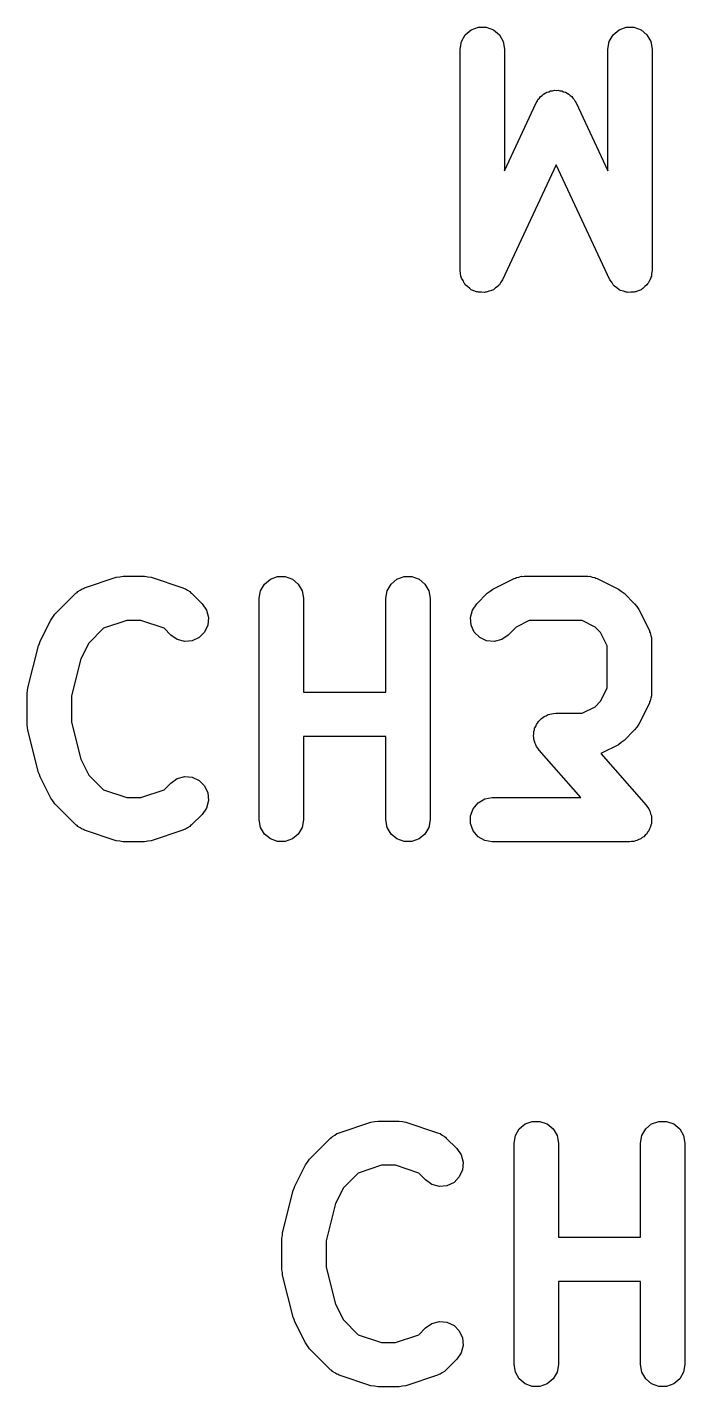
# Model space of a CAD drawing. Extents: x 91.3 to 189.8, y -113.5 to -60.4.
# Drawn here: x 173.32 to 176.29, y -86.2 to -80.06 of the extents above; entities that cross this region are included whole.
import ezdxf

# ---------------------------------------------------------------- set-up
doc = ezdxf.new("R2010")
doc.units = 0
doc.header["$MEASUREMENT"] = 0
doc.layers.add('BLACK', color=7, linetype='CONTINUOUS')

msp = doc.modelspace()

# ---------------------------------------------------------------- linework, layer by layer
at = {"layer": 'Black'}
for p, q in [((175.286, -80.1234), (175.303, -80.0933)), ((175.303, -80.0933), (175.33, -80.071)), ((175.33, -80.071), (175.363, -80.0591)), ((175.363, -80.0591), (175.397, -80.0591)), ((175.397, -80.0591), (175.43, -80.071)), ((175.43, -80.071), (175.457, -80.0933)), ((175.457, -80.0933), (175.474, -80.1234)), ((175.953, -80.1234), (175.97, -80.0933)), ((175.97, -80.0933), (175.997, -80.071)), ((175.997, -80.071), (176.029, -80.0591)), ((176.029, -80.0591), (176.064, -80.0591)), ((176.064, -80.0591), (176.097, -80.071)), ((176.097, -80.071), (176.123, -80.0933)), ((176.123, -80.0933), (176.141, -80.1234)), ((175.28, -80.1576), (175.286, -80.1234)), ((175.28, -81.1576), (175.28, -80.1576)), ((175.474, -80.1234), (175.48, -80.1576)), ((175.48, -80.1576), (175.48, -80.7069)), ((175.947, -80.1576), (175.953, -80.1234)), ((175.947, -80.7069), (175.947, -80.1576)), ((176.141, -80.1234), (176.147, -80.1576)), ((176.147, -80.1576), (176.147, -81.1576)), ((175.664, -80.3577), (175.671, -80.3527)), ((175.671, -80.3527), (175.68, -80.3504)), ((175.68, -80.3504), (175.687, -80.3467)), ((175.687, -80.3467), (175.696, -80.346)), ((175.696, -80.346), (175.705, -80.3437)), ((175.705, -80.3437), (175.713, -80.3445)), ((175.713, -80.3445), (175.722, -80.3437)), ((175.722, -80.3437), (175.73, -80.346)), ((175.73, -80.346), (175.739, -80.3467)), ((175.739, -80.3467), (175.747, -80.3504)), ((175.747, -80.3504), (175.756, -80.3527)), ((175.756, -80.3527), (175.763, -80.3577)), ((175.48, -80.7069), (175.623, -80.401)), ((175.623, -80.401), (175.628, -80.3939)), ((175.628, -80.3939), (175.631, -80.386)), ((175.631, -80.386), (175.638, -80.3798)), ((175.638, -80.3798), (175.643, -80.3726)), ((175.643, -80.3726), (175.65, -80.3676)), ((175.65, -80.3676), (175.656, -80.3614)), ((175.656, -80.3614), (175.664, -80.3577)), ((175.763, -80.3577), (175.771, -80.3614)), ((175.771, -80.3614), (175.777, -80.3676)), ((175.777, -80.3676), (175.784, -80.3726)), ((175.784, -80.3726), (175.789, -80.3798)), ((175.789, -80.3798), (175.795, -80.386)), ((175.795, -80.386), (175.799, -80.3939)), ((175.799, -80.3939), (175.804, -80.401)), ((175.804, -80.401), (175.947, -80.7069)), ((175.713, -80.6798), (175.471, -81.1999)), ((175.956, -81.1999), (175.713, -80.6798)), ((175.282, -81.1705), (175.28, -81.1576)), ((175.283, -81.1835), (175.282, -81.1705)), ((175.285, -81.1875), (175.283, -81.1835)), ((175.286, -81.1918), (175.285, -81.1875)), ((175.293, -81.2031), (175.286, -81.1918)), ((175.298, -81.215), (175.293, -81.2031)), ((175.463, -81.2106), (175.457, -81.2219)), ((175.471, -81.1999), (175.463, -81.2106)), ((175.964, -81.2106), (175.956, -81.1999)), ((175.97, -81.2219), (175.964, -81.2106)), ((176.134, -81.2031), (176.129, -81.215)), ((176.141, -81.1918), (176.134, -81.2031)), ((176.143, -81.1835), (176.141, -81.1875)), ((176.141, -81.1875), (176.141, -81.1918)), ((176.144, -81.1705), (176.143, -81.1835)), ((176.147, -81.1576), (176.144, -81.1705)), ((175.301, -81.2181), (175.298, -81.215)), ((175.303, -81.2219), (175.301, -81.2181)), ((175.313, -81.2303), (175.303, -81.2219)), ((175.323, -81.2395), (175.313, -81.2303)), ((175.327, -81.2414), (175.323, -81.2395)), ((175.33, -81.2442), (175.327, -81.2414)), ((175.342, -81.2487), (175.33, -81.2442)), ((175.354, -81.2542), (175.342, -81.2487)), ((175.358, -81.2546), (175.354, -81.2542)), ((175.363, -81.2561), (175.358, -81.2546)), ((175.376, -81.2561), (175.363, -81.2561)), ((175.389, -81.2572), (175.376, -81.2561)), ((175.393, -81.2561), (175.389, -81.2572)), ((175.397, -81.2561), (175.393, -81.2561)), ((175.41, -81.2516), (175.397, -81.2561)), ((175.422, -81.2483), (175.41, -81.2516)), ((175.426, -81.2457), (175.422, -81.2483)), ((175.43, -81.2442), (175.426, -81.2457)), ((175.44, -81.2358), (175.43, -81.2442)), ((175.451, -81.2283), (175.44, -81.2358)), ((175.453, -81.2247), (175.451, -81.2283)), ((175.457, -81.2219), (175.453, -81.2247)), ((175.973, -81.2247), (175.97, -81.2219)), ((175.976, -81.2284), (175.973, -81.2247)), ((175.987, -81.2358), (175.976, -81.2284)), ((175.997, -81.2442), (175.987, -81.2358)), ((176.001, -81.2457), (175.997, -81.2442)), ((176.004, -81.2483), (176.001, -81.2457)), ((176.017, -81.2516), (176.004, -81.2483)), ((176.029, -81.2561), (176.017, -81.2516)), ((176.034, -81.2561), (176.029, -81.2561)), ((176.038, -81.2572), (176.034, -81.2561)), ((176.051, -81.2561), (176.038, -81.2572)), ((176.064, -81.2561), (176.051, -81.2561)), ((176.068, -81.2546), (176.064, -81.2561)), ((176.073, -81.2542), (176.068, -81.2546)), ((176.084, -81.2487), (176.073, -81.2542)), ((176.097, -81.2442), (176.084, -81.2487)), ((176.1, -81.2414), (176.097, -81.2442)), ((176.104, -81.2395), (176.1, -81.2414)), ((176.113, -81.2303), (176.104, -81.2395)), ((176.123, -81.2219), (176.113, -81.2303)), ((176.125, -81.2181), (176.123, -81.2219)), ((176.129, -81.215), (176.125, -81.2181)), ((173.584, -82.5904), (173.727, -82.5428)), ((173.727, -82.5428), (173.743, -82.5404)), ((173.743, -82.5404), (173.759, -82.5376)), ((173.759, -82.5376), (173.854, -82.5376)), ((173.854, -82.5376), (173.87, -82.5404)), ((173.87, -82.5404), (173.885, -82.5428)), ((173.885, -82.5428), (174.028, -82.5904)), ((174.396, -82.5733), (174.423, -82.551)), ((174.423, -82.551), (174.455, -82.5391)), ((174.455, -82.5391), (174.49, -82.5391)), ((174.49, -82.5391), (174.523, -82.551)), ((174.523, -82.551), (174.549, -82.5733)), ((174.968, -82.5733), (174.994, -82.551)), ((174.994, -82.551), (175.027, -82.5391)), ((175.027, -82.5391), (175.062, -82.5391)), ((175.062, -82.5391), (175.094, -82.551)), ((175.094, -82.551), (175.121, -82.5733)), ((175.428, -82.5958), (175.523, -82.5482)), ((175.523, -82.5482), (175.529, -82.5465)), ((175.529, -82.5465), (175.534, -82.5436)), ((175.534, -82.5436), (175.545, -82.5416)), ((175.545, -82.5416), (175.557, -82.5383)), ((175.557, -82.5383), (175.562, -82.5386)), ((175.562, -82.5386), (175.568, -82.5376)), ((175.568, -82.5376), (175.854, -82.5376)), ((175.854, -82.5376), (175.859, -82.5386)), ((175.859, -82.5386), (175.865, -82.5383)), ((175.865, -82.5383), (175.876, -82.5416)), ((175.876, -82.5416), (175.888, -82.5436)), ((175.888, -82.5436), (175.893, -82.5465)), ((175.893, -82.5465), (175.899, -82.5482)), ((175.899, -82.5482), (175.994, -82.5958)), ((173.45, -82.7098), (173.545, -82.6145)), ((173.545, -82.6145), (173.55, -82.6112)), ((173.55, -82.6112), (173.554, -82.6069)), ((173.554, -82.6069), (173.564, -82.6013)), ((173.564, -82.6013), (173.573, -82.5946)), ((173.573, -82.5946), (173.579, -82.5931)), ((173.579, -82.5931), (173.584, -82.5904)), ((174.028, -82.5904), (174.033, -82.5931)), ((174.033, -82.5931), (174.039, -82.5946)), ((174.039, -82.5946), (174.049, -82.6013)), ((174.049, -82.6013), (174.059, -82.6069)), ((174.059, -82.6069), (174.063, -82.6112)), ((174.063, -82.6112), (174.067, -82.6145)), ((174.067, -82.6145), (174.115, -82.6621)), ((174.373, -82.6376), (174.379, -82.6034)), ((174.379, -82.6034), (174.396, -82.5733)), ((174.549, -82.5733), (174.567, -82.6034)), ((174.567, -82.6034), (174.573, -82.6376)), ((174.944, -82.6376), (174.95, -82.6034)), ((174.95, -82.6034), (174.968, -82.5733)), ((175.121, -82.5733), (175.138, -82.6034)), ((175.138, -82.6034), (175.144, -82.6376)), ((175.355, -82.6621), (175.402, -82.6145)), ((175.402, -82.6145), (175.415, -82.6053)), ((175.415, -82.6053), (175.428, -82.5958)), ((175.994, -82.5958), (176.007, -82.6053)), ((176.007, -82.6053), (176.02, -82.6145)), ((176.02, -82.6145), (176.067, -82.6621)), ((174.115, -82.6621), (174.135, -82.6906)), ((174.373, -83.6376), (174.373, -82.6376)), ((174.573, -82.6376), (174.573, -83.0614)), ((174.944, -83.0614), (174.944, -82.6376)), ((175.144, -82.6376), (175.144, -83.6376)), ((175.335, -82.6906), (175.355, -82.6621)), ((176.067, -82.6621), (176.077, -82.6753)), ((176.077, -82.6753), (176.086, -82.6881)), ((173.383, -82.831), (173.431, -82.7358)), ((173.431, -82.7358), (173.441, -82.7229)), ((173.441, -82.7229), (173.45, -82.7098)), ((173.775, -82.7376), (173.67, -82.7726)), ((173.838, -82.7376), (173.775, -82.7376)), ((173.943, -82.7726), (173.838, -82.7376)), ((174.135, -82.6906), (174.144, -82.7241)), ((174.144, -82.7241), (174.141, -82.7587)), ((175.326, -82.7241), (175.335, -82.6906)), ((175.329, -82.7587), (175.326, -82.7241)), ((175.592, -82.7376), (175.532, -82.7674)), ((175.83, -82.7376), (175.592, -82.7376)), ((175.89, -82.7674), (175.83, -82.7376)), ((176.086, -82.6881), (176.134, -82.7834)), ((173.67, -82.7726), (173.603, -82.8397)), ((173.974, -82.8036), (173.943, -82.7726)), ((174.002, -82.8235), (173.974, -82.8036)), ((174.126, -82.7902), (174.102, -82.8148)), ((174.141, -82.7587), (174.126, -82.7902)), ((175.343, -82.7902), (175.329, -82.7587)), ((175.368, -82.8148), (175.343, -82.7902)), ((175.496, -82.8036), (175.468, -82.8235)), ((175.532, -82.7674), (175.496, -82.8036)), ((175.914, -82.7921), (175.89, -82.7674)), ((175.944, -82.8517), (175.914, -82.7921)), ((176.134, -82.7834), (176.135, -82.7889)), ((176.135, -82.7889), (176.138, -82.7939)), ((176.138, -82.7939), (176.14, -82.8054)), ((176.14, -82.8054), (176.144, -82.8167)), ((173.328, -83.0419), (173.376, -82.8515)), ((173.376, -82.8515), (173.38, -82.8415)), ((173.38, -82.8415), (173.383, -82.831)), ((173.603, -82.8397), (173.567, -82.9106)), ((174.036, -82.8325), (174.002, -82.8235)), ((174.07, -82.8294), (174.036, -82.8325)), ((174.102, -82.8148), (174.07, -82.8294)), ((175.399, -82.8294), (175.368, -82.8148)), ((175.434, -82.8325), (175.399, -82.8294)), ((175.468, -82.8235), (175.434, -82.8325)), ((175.944, -83.0426), (175.944, -82.8517)), ((176.144, -82.8167), (176.143, -82.8224)), ((176.143, -82.8224), (176.144, -82.8281)), ((176.144, -82.8281), (176.144, -83.0662)), ((173.567, -82.9106), (173.525, -83.0785)), ((173.327, -83.0541), (173.328, -83.0419)), ((175.914, -83.1022), (175.944, -83.0426)), ((173.325, -83.0662), (173.327, -83.0541)), ((173.325, -83.209), (173.325, -83.0662)), ((173.525, -83.0785), (173.525, -83.1967)), ((174.573, -83.0614), (174.944, -83.0614)), ((175.89, -83.1269), (175.914, -83.1022)), ((176.134, -83.1109), (176.086, -83.2061)), ((176.135, -83.1054), (176.134, -83.1109)), ((176.138, -83.1004), (176.135, -83.1054)), ((176.14, -83.0889), (176.138, -83.1004)), ((176.144, -83.0776), (176.14, -83.0889)), ((176.144, -83.0662), (176.143, -83.0719)), ((176.143, -83.0719), (176.144, -83.0776)), ((175.647, -83.1801), (175.653, -83.1762)), ((175.653, -83.1762), (175.659, -83.1711)), ((175.659, -83.1711), (175.668, -83.1676)), ((175.668, -83.1676), (175.677, -83.1627)), ((175.677, -83.1627), (175.684, -83.1614)), ((175.684, -83.1614), (175.692, -83.1586)), ((175.692, -83.1586), (175.701, -83.1584)), ((175.701, -83.1584), (175.711, -83.1567)), ((175.711, -83.1567), (175.83, -83.1567)), ((175.83, -83.1567), (175.89, -83.1269)), ((173.327, -83.2211), (173.325, -83.209)), ((173.328, -83.2333), (173.327, -83.2211)), ((173.376, -83.4238), (173.328, -83.2333)), ((173.525, -83.1967), (173.567, -83.3646)), ((175.612, -83.2393), (175.615, -83.232)), ((175.615, -83.232), (175.616, -83.2244)), ((175.616, -83.2244), (175.621, -83.2159)), ((175.621, -83.2159), (175.624, -83.2067)), ((175.624, -83.2067), (175.629, -83.2008)), ((175.629, -83.2008), (175.633, -83.194)), ((175.633, -83.194), (175.64, -83.1876)), ((175.64, -83.1876), (175.647, -83.1801)), ((176.067, -83.2321), (176.02, -83.2798)), ((176.077, -83.219), (176.067, -83.2321)), ((176.086, -83.2061), (176.077, -83.219)), ((174.944, -83.2614), (174.573, -83.2614)), ((174.573, -83.2614), (174.573, -83.6376)), ((174.944, -83.6376), (174.944, -83.2614)), ((175.611, -83.2587), (175.612, -83.2491)), ((175.612, -83.2663), (175.611, -83.2587)), ((175.612, -83.2491), (175.612, -83.2393)), ((175.612, -83.274), (175.612, -83.2663)), ((175.616, -83.2832), (175.612, -83.274)), ((175.618, -83.2928), (175.616, -83.2832)), ((175.622, -83.2994), (175.618, -83.2928)), ((175.624, -83.3067), (175.622, -83.2994)), ((175.994, -83.2985), (175.915, -83.3379)), ((176.007, -83.289), (175.994, -83.2985)), ((176.02, -83.2798), (176.007, -83.289)), ((175.631, -83.3142), (175.624, -83.3067)), ((175.636, -83.3225), (175.631, -83.3142)), ((175.824, -83.5376), (175.636, -83.3225)), ((175.915, -83.3379), (176.12, -83.5718)), ((173.567, -83.3646), (173.603, -83.4355)), ((173.38, -83.4338), (173.376, -83.4238)), ((173.383, -83.4442), (173.38, -83.4338)), ((173.431, -83.5395), (173.383, -83.4442)), ((173.603, -83.4355), (173.67, -83.5026)), ((173.943, -83.5026), (173.974, -83.4717)), ((173.974, -83.4717), (174.002, -83.4518)), ((174.002, -83.4518), (174.036, -83.4428)), ((174.036, -83.4428), (174.07, -83.4458)), ((174.07, -83.4458), (174.102, -83.4605)), ((174.102, -83.4605), (174.126, -83.485)), ((173.441, -83.5523), (173.431, -83.5395)), ((173.67, -83.5026), (173.775, -83.5376)), ((173.775, -83.5376), (173.838, -83.5376)), ((173.838, -83.5376), (173.943, -83.5026)), ((174.126, -83.485), (174.141, -83.5165)), ((174.141, -83.5165), (174.144, -83.5511)), ((175.361, -83.561), (175.391, -83.5436)), ((175.391, -83.5436), (175.425, -83.5376)), ((175.425, -83.5376), (175.824, -83.5376)), ((173.45, -83.5655), (173.441, -83.5523)), ((173.545, -83.6607), (173.45, -83.5655)), ((174.135, -83.5846), (174.115, -83.6131)), ((174.144, -83.5511), (174.135, -83.5846)), ((175.327, -83.6203), (175.339, -83.5876)), ((175.339, -83.5876), (175.361, -83.561)), ((176.12, -83.5718), (176.125, -83.5801)), ((176.125, -83.5801), (176.131, -83.5876)), ((176.131, -83.5876), (176.134, -83.5949)), ((176.134, -83.5949), (176.138, -83.6015)), ((176.138, -83.6015), (176.139, -83.6111)), ((173.55, -83.664), (173.545, -83.6607)), ((173.554, -83.6683), (173.55, -83.664)), ((174.063, -83.664), (174.059, -83.6683)), ((174.067, -83.6607), (174.063, -83.664)), ((174.115, -83.6131), (174.067, -83.6607)), ((174.379, -83.6718), (174.373, -83.6376)), ((174.573, -83.6376), (174.567, -83.6718)), ((174.95, -83.6718), (174.944, -83.6376)), ((175.144, -83.6376), (175.138, -83.6718)), ((175.327, -83.655), (175.327, -83.6203)), ((175.339, -83.6876), (175.327, -83.655)), ((176.139, -83.6111), (176.143, -83.6203)), ((176.14, -83.6622), (176.139, -83.6699)), ((176.143, -83.655), (176.14, -83.6622)), ((176.143, -83.6203), (176.143, -83.628)), ((176.143, -83.628), (176.144, -83.6355)), ((176.144, -83.6355), (176.143, -83.6452)), ((176.143, -83.6452), (176.143, -83.655)), ((173.564, -83.6739), (173.554, -83.6683)), ((173.573, -83.6806), (173.564, -83.6739)), ((173.579, -83.6821), (173.573, -83.6806)), ((173.584, -83.6849), (173.579, -83.6821)), ((173.727, -83.7325), (173.584, -83.6849)), ((174.028, -83.6849), (173.885, -83.7325)), ((174.033, -83.6821), (174.028, -83.6849)), ((174.039, -83.6806), (174.033, -83.6821)), ((174.049, -83.6739), (174.039, -83.6806)), ((174.059, -83.6683), (174.049, -83.6739)), ((174.396, -83.7019), (174.379, -83.6718)), ((174.423, -83.7242), (174.396, -83.7019)), ((174.455, -83.7361), (174.423, -83.7242)), ((174.523, -83.7242), (174.49, -83.7361)), ((174.549, -83.7019), (174.523, -83.7242)), ((174.567, -83.6718), (174.549, -83.7019)), ((174.968, -83.7019), (174.95, -83.6718)), ((174.994, -83.7242), (174.968, -83.7019)), ((175.027, -83.7361), (174.994, -83.7242)), ((175.094, -83.7242), (175.062, -83.7361)), ((175.121, -83.7019), (175.094, -83.7242)), ((175.138, -83.6718), (175.121, -83.7019)), ((175.361, -83.7142), (175.339, -83.6876)), ((175.391, -83.7316), (175.361, -83.7142)), ((176.087, -83.7267), (176.078, -83.7316)), ((176.096, -83.7232), (176.087, -83.7267)), ((176.102, -83.7181), (176.096, -83.7232)), ((176.109, -83.7142), (176.102, -83.7181)), ((176.115, -83.7067), (176.109, -83.7142)), ((176.122, -83.7003), (176.115, -83.7067)), ((176.126, -83.6935), (176.122, -83.7003)), ((176.131, -83.6876), (176.126, -83.6935)), ((176.134, -83.6784), (176.131, -83.6876)), ((176.139, -83.6699), (176.134, -83.6784)), ((173.743, -83.7348), (173.727, -83.7325)), ((173.759, -83.7376), (173.743, -83.7348)), ((173.854, -83.7376), (173.759, -83.7376)), ((173.87, -83.7348), (173.854, -83.7376)), ((173.885, -83.7325), (173.87, -83.7348)), ((174.49, -83.7361), (174.455, -83.7361)), ((175.062, -83.7361), (175.027, -83.7361)), ((175.425, -83.7376), (175.391, -83.7316)), ((176.044, -83.7376), (175.425, -83.7376)), ((176.054, -83.7359), (176.044, -83.7376)), ((176.064, -83.7357), (176.054, -83.7359)), ((176.071, -83.7329), (176.064, -83.7357)), ((176.078, -83.7316), (176.071, -83.7329)), ((174.734, -85.0504), (174.877, -85.0028)), ((174.877, -85.0028), (174.893, -85.0004)), ((174.893, -85.0004), (174.909, -84.9976)), ((174.909, -84.9976), (175.004, -84.9976)), ((175.004, -84.9976), (175.02, -85.0004)), ((175.02, -85.0004), (175.035, -85.0028)), ((175.035, -85.0028), (175.178, -85.0504)), ((175.546, -85.0333), (175.573, -85.011)), ((175.573, -85.011), (175.605, -84.9991)), ((175.605, -84.9991), (175.64, -84.9991)), ((175.64, -84.9991), (175.673, -85.011)), ((175.673, -85.011), (175.699, -85.0333)), ((176.118, -85.0333), (176.144, -85.011)), ((176.144, -85.011), (176.177, -84.9991)), ((176.177, -84.9991), (176.212, -84.9991)), ((176.212, -84.9991), (176.244, -85.011)), ((176.244, -85.011), (176.271, -85.0333)), ((174.6, -85.1698), (174.695, -85.0745)), ((174.695, -85.0745), (174.7, -85.0712)), ((174.7, -85.0712), (174.704, -85.0669)), ((174.704, -85.0669), (174.714, -85.0613)), ((174.714, -85.0613), (174.723, -85.0546)), ((174.723, -85.0546), (174.729, -85.0531)), ((174.729, -85.0531), (174.734, -85.0504)), ((175.178, -85.0504), (175.183, -85.0531)), ((175.183, -85.0531), (175.189, -85.0546)), ((175.189, -85.0546), (175.199, -85.0613)), ((175.199, -85.0613), (175.209, -85.0669)), ((175.209, -85.0669), (175.213, -85.0712)), ((175.213, -85.0712), (175.217, -85.0745)), ((175.217, -85.0745), (175.265, -85.1221)), ((175.523, -85.0976), (175.529, -85.0634)), ((175.529, -85.0634), (175.546, -85.0333)), ((175.699, -85.0333), (175.717, -85.0634)), ((175.717, -85.0634), (175.723, -85.0976)), ((176.094, -85.0976), (176.1, -85.0634)), ((176.1, -85.0634), (176.118, -85.0333)), ((176.271, -85.0333), (176.288, -85.0634)), ((176.288, -85.0634), (176.294, -85.0976)), ((175.265, -85.1221), (175.285, -85.1506)), ((175.523, -86.0976), (175.523, -85.0976)), ((175.723, -85.0976), (175.723, -85.5214)), ((176.094, -85.5214), (176.094, -85.0976)), ((176.294, -85.0976), (176.294, -86.0976)), ((174.533, -85.291), (174.581, -85.1958)), ((174.581, -85.1958), (174.591, -85.1829)), ((174.591, -85.1829), (174.6, -85.1698)), ((174.925, -85.1976), (174.82, -85.2326)), ((174.988, -85.1976), (174.925, -85.1976)), ((175.093, -85.2326), (174.988, -85.1976)), ((175.285, -85.1506), (175.294, -85.1841)), ((175.294, -85.1841), (175.291, -85.2187)), ((174.82, -85.2326), (174.753, -85.2997)), ((175.124, -85.2636), (175.093, -85.2326)), ((175.152, -85.2835), (175.124, -85.2636)), ((175.276, -85.2502), (175.252, -85.2748)), ((175.291, -85.2187), (175.276, -85.2502)), ((174.478, -85.5019), (174.526, -85.3115)), ((174.526, -85.3115), (174.53, -85.3015)), ((174.53, -85.3015), (174.533, -85.291)), ((174.753, -85.2997), (174.717, -85.3706)), ((175.186, -85.2925), (175.152, -85.2835)), ((175.22, -85.2895), (175.186, -85.2925)), ((175.252, -85.2748), (175.22, -85.2895)), ((174.717, -85.3706), (174.675, -85.5385)), ((174.477, -85.5141), (174.478, -85.5019)), ((174.475, -85.5262), (174.477, -85.5141)), ((174.475, -85.669), (174.475, -85.5262)), ((174.675, -85.5385), (174.675, -85.6567)), ((175.723, -85.5214), (176.094, -85.5214)), ((174.477, -85.6811), (174.475, -85.669)), ((174.478, -85.6933), (174.477, -85.6811)), ((174.526, -85.8838), (174.478, -85.6933)), ((174.675, -85.6567), (174.717, -85.8246)), ((176.094, -85.7214), (175.723, -85.7214)), ((175.723, -85.7214), (175.723, -86.0976)), ((176.094, -86.0976), (176.094, -85.7214)), ((174.717, -85.8246), (174.753, -85.8955)), ((174.53, -85.8938), (174.526, -85.8838)), ((174.533, -85.9042), (174.53, -85.8938)), ((174.581, -85.9995), (174.533, -85.9042)), ((174.753, -85.8955), (174.82, -85.9626)), ((175.093, -85.9626), (175.124, -85.9317)), ((175.124, -85.9317), (175.152, -85.9118)), ((175.152, -85.9118), (175.186, -85.9028)), ((175.186, -85.9028), (175.22, -85.9058)), ((175.22, -85.9058), (175.252, -85.9205)), ((175.252, -85.9205), (175.276, -85.945)), ((174.591, -86.0123), (174.581, -85.9995)), ((174.82, -85.9626), (174.925, -85.9976)), ((174.925, -85.9976), (174.988, -85.9976)), ((174.988, -85.9976), (175.093, -85.9626)), ((175.276, -85.945), (175.291, -85.9765)), ((175.291, -85.9765), (175.294, -86.0111)), ((174.6, -86.0255), (174.591, -86.0123)), ((174.695, -86.1207), (174.6, -86.0255)), ((175.285, -86.0446), (175.265, -86.0731)), ((175.294, -86.0111), (175.285, -86.0446)), ((174.7, -86.124), (174.695, -86.1207)), ((175.217, -86.1207), (175.213, -86.124)), ((175.265, -86.0731), (175.217, -86.1207)), ((175.529, -86.1318), (175.523, -86.0976)), ((175.723, -86.0976), (175.717, -86.1318)), ((176.1, -86.1318), (176.094, -86.0976)), ((176.294, -86.0976), (176.288, -86.1318)), ((174.704, -86.1283), (174.7, -86.124)), ((174.714, -86.1339), (174.704, -86.1283)), ((174.723, -86.1406), (174.714, -86.1339)), ((174.729, -86.1421), (174.723, -86.1406)), ((174.734, -86.1449), (174.729, -86.1421)), ((174.877, -86.1925), (174.734, -86.1449)), ((175.178, -86.1449), (175.035, -86.1925)), ((175.183, -86.1421), (175.178, -86.1449)), ((175.189, -86.1406), (175.183, -86.1421)), ((175.199, -86.1339), (175.189, -86.1406)), ((175.209, -86.1283), (175.199, -86.1339)), ((175.213, -86.124), (175.209, -86.1283)), ((175.546, -86.1619), (175.529, -86.1318)), ((175.573, -86.1842), (175.546, -86.1619)), ((175.605, -86.1961), (175.573, -86.1842)), ((175.673, -86.1842), (175.64, -86.1961)), ((175.699, -86.1619), (175.673, -86.1842)), ((175.717, -86.1318), (175.699, -86.1619)), ((176.118, -86.1619), (176.1, -86.1318)), ((176.144, -86.1842), (176.118, -86.1619)), ((176.177, -86.1961), (176.144, -86.1842)), ((176.244, -86.1842), (176.212, -86.1961)), ((176.271, -86.1619), (176.244, -86.1842)), ((176.288, -86.1318), (176.271, -86.1619)), ((174.893, -86.1948), (174.877, -86.1925)), ((174.909, -86.1976), (174.893, -86.1948)), ((175.004, -86.1976), (174.909, -86.1976)), ((175.02, -86.1948), (175.004, -86.1976)), ((175.035, -86.1925), (175.02, -86.1948)), ((175.64, -86.1961), (175.605, -86.1961)), ((176.212, -86.1961), (176.177, -86.1961))]:
    msp.add_line(p, q, dxfattribs=at)

doc.saveas('drawing.dxf')
